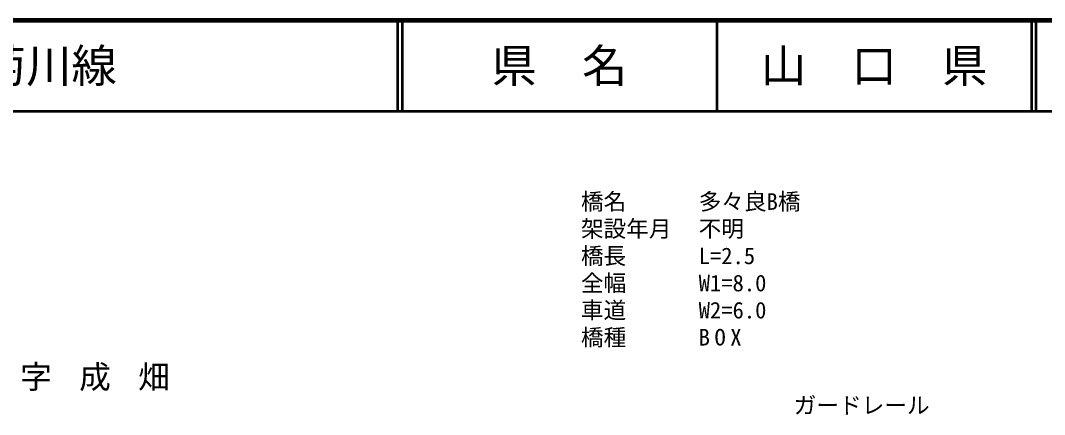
# Model space of a CAD drawing. Units: millimetres, scale not verified. Extents: x 40000 to 680000, y 20000 to 380000.
# Drawn here: x 256104 to 369194, y 336476 to 380000 of the extents above; entities that cross this region are included whole.
import ezdxf
from ezdxf.enums import TextEntityAlignment as Align

# ---------------------------------------------------------------- set-up
doc = ezdxf.new("R2010")
doc.units = ezdxf.units.MM
doc.header["$LTSCALE"] = 1000
doc.layers.add('M-BMK-HTXT', color=7, linetype='Continuous')
doc.layers.add('M-TTL-TXT', color=7, linetype='Continuous')
for name, color, linetype, lineweight in [('M-STR-HTXT', 7, 'Continuous', 13), ('M-TTL', 2, 'Continuous', 140), ('M-TTL-LINE', 7, 'Continuous', 50)]:
    doc.layers.add(name, color=color, linetype=linetype, lineweight=lineweight)
doc.styles.add('ＭＳ ゴシック', font='')
doc.styles.get('ＭＳ ゴシック').set_extended_font_data('MS Gothic')

msp = doc.modelspace()

# ---------------------------------------------------------------- linework, layer by layer
at = {"layer": 'M-TTL'}
msp.add_line((680000, 380000), (40000, 380000), dxfattribs=at)
at = {"layer": 'M-TTL-LINE'}
for p, q in [((297750, 380000), (297750, 370000)), ((298250, 380000), (298250, 370000)), ((333000, 380000), (333000, 370000)), ((367750, 380000), (367750, 370000)), ((368250, 380000), (368250, 370000)), ((40000, 370000), (680000, 370000))]:
    msp.add_line(p, q, dxfattribs=at)

# ---------------------------------------------------------------- texts
at = {"layer": 'M-BMK-HTXT', "insert": (265839, 340482), "char_height": 2566, "attachment_point": 5, "style": 'ＭＳ ゴシック'}
msp.add_mtext('\\T1.86;字成畑', dxfattribs=at)
at = {"layer": 'M-STR-HTXT', "style": 'ＭＳ ゴシック'}
for s, p in [('橋名', (318000, 360000)), ('多々良B橋', (331000, 360000)), ('架設年月', (318000, 357000)), ('不明', (331000, 357000)), ('橋長', (318000, 354000)), ('L=2.5', (331000, 354000)), ('全幅', (318000, 351000)), ('W1=8.0', (331000, 351000)), ('車道', (318000, 348000)), ('W2=6.0', (331000, 348000)), ('橋種', (318000, 345000))]:
    msp.add_text(s, height=1833, dxfattribs=at).set_placement(p, align=Align.MIDDLE_LEFT)
msp.add_text('ガードレール', height=1833, dxfattribs=at).set_placement((349000, 337500), align=Align.MIDDLE_CENTER)
at = {"layer": 'M-STR-HTXT', "insert": (331000, 345000), "char_height": 1833, "attachment_point": 4, "style": 'ＭＳ ゴシック'}
msp.add_mtext('\\T1.4;BOX', dxfattribs=at)
at = {"layer": 'M-TTL-TXT', "style": 'ＭＳ ゴシック'}
msp.add_text('主要地方道豊浦菊川線', height=3666, dxfattribs=at).set_placement((216734, 375000), align=Align.MIDDLE_LEFT)
for s, p in [('県\u3000名', (315625, 375000)), ('山\u3000口\u3000県', (350375, 375000))]:
    msp.add_text(s, height=3666, dxfattribs=at).set_placement(p, align=Align.MIDDLE_CENTER)

doc.saveas('drawing.dxf')
